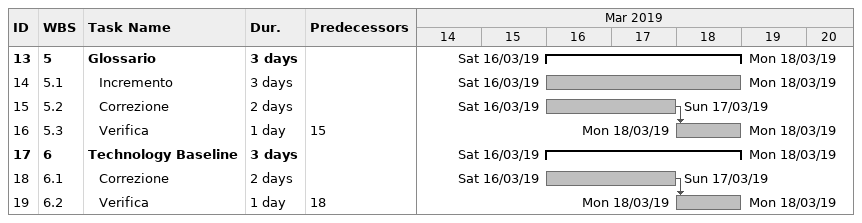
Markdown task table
| ID | WBS | Task | Duration | Start | Finish | Predecessors |
|---|---|---|---|---|---|---|
| 13 | 5 | **Glossario** | 3d | 2019-03-16 | 2019-03-18 |  |
| 14 | 5.1 | Incremento | 3d | 2019-03-16 | 2019-03-18 |  |
| 15 | 5.2 | Correzione | 2d | 2019-03-16 | 2019-03-17 |  |
| 16 | 5.3 | Verifica | 1d | 2019-03-18 | 2019-03-18 | 15 |
| 17 | 6 | **Technology Baseline** | 3d | 2019-03-16 | 2019-03-18 |  |
| 18 | 6.1 | Correzione | 2d | 2019-03-16 | 2019-03-17 |  |
| 19 | 6.2 | Verifica | 1d | 2019-03-18 | 2019-03-18 | 18 |
